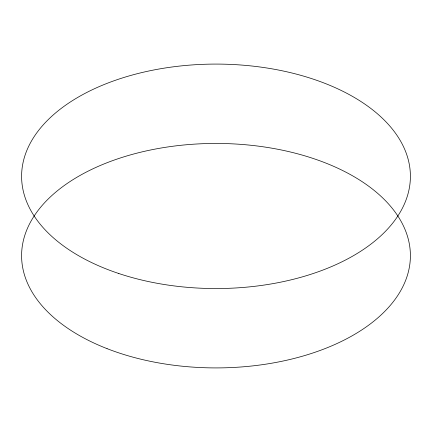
<?xml version="1.0" encoding="UTF-8"?>
<svg xmlns="http://www.w3.org/2000/svg" width="432" height="432" viewBox="0 0 432 432"><rect width="100%" height="100%" fill="white"/><g stroke="black" fill="none" stroke-linecap="round" stroke-linejoin="round"><path stroke-width="0.65" d="M118.8 273.515A194.4 112.234 0 0 0 410.4 176.315A194.4 112.234 0 0 0 118.8 79.121A194.4 112.234 0 0 0 118.8 273.515M107.039 348.629A194.4 112.234 0 0 0 409.903 263.687A194.4 112.234 0 0 0 131.058 154.726A194.4 112.234 0 0 0 107.039 348.629"/></g></svg>
